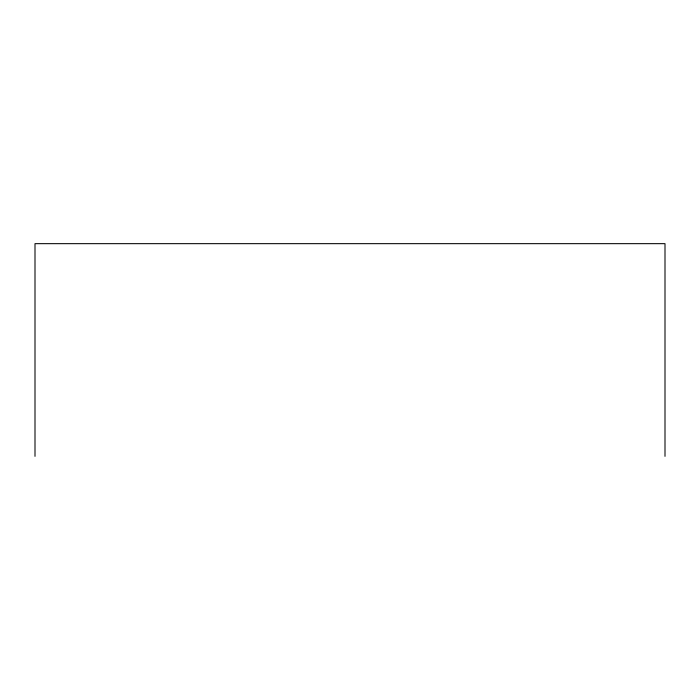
<?xml version="1.0" encoding="UTF-8"?>
<svg xmlns="http://www.w3.org/2000/svg" width="700" height="700" viewBox="0 0 700 700"><rect width="100%" height="100%" fill="white"/><g stroke="black" fill="none" stroke-linecap="round" stroke-linejoin="round"><path stroke-width="1.05" d="M665 456.339L665 243.661L35 243.661L35 456.339"/></g></svg>
